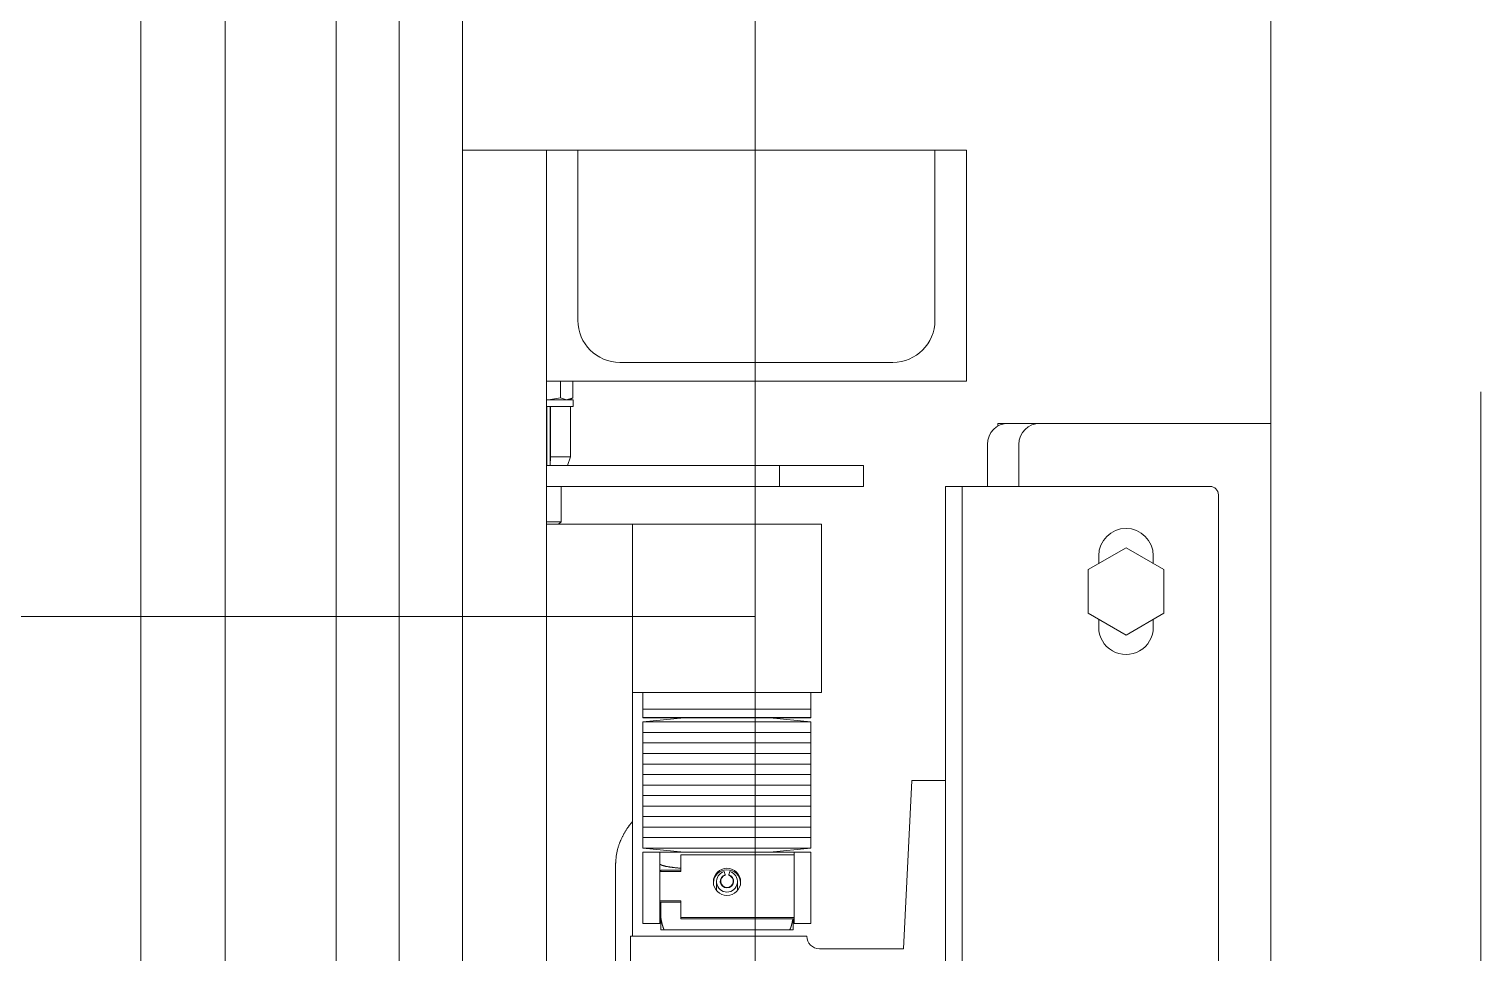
# Model space of a CAD drawing. Header units: millimetres. Extents: x -5 to 111, y -3 to 86.
# Drawn here: x 20.0718 to 20.4175, y 19.5215 to 19.7413 of the extents above; entities that cross this region are included whole.
import ezdxf

# ---------------------------------------------------------------- set-up
doc = ezdxf.new("R2010")
doc.units = ezdxf.units.MM
doc.linetypes.add('STRICHPUNKT2', pattern=[0.5, 0.25, -0.125, 0, -0.125])
doc.layers.add('A1I6----E-', color=3, linetype='Continuous', lineweight=25)
doc.layers.add('A1Z29---T-', color=5, linetype='Continuous', lineweight=18)
doc.styles.add('ARIAL', font='ARIAL.TTF')

# ---------------------------------------------------------------- blocks, each defined once
blk = doc.blocks.new('Gruppe-455')
at = {"layer": 'A1I6----E-', "linetype": 'Continuous', "lineweight": 9}
for p, q in [((-30.60544458999086, -22.83110285796174), (-30.62544458999086, -22.83110285796174)), ((-30.51294458999086, -22.83110285796174), (-30.59794458999086, -22.83110285796174)), ((-30.60544458999086, -23.16610285796177), (-30.60544458999086, -22.88610285796176)), ((-30.60205783865442, -22.89005627596961), (-30.6020578386881, -22.88610285796175)), ((-30.59917108729181, -22.89005627596962), (-30.59917108730624, -22.88610285796175)), ((-30.60494458999204, -22.89050285796181), (-30.60544458999086, -22.89042550769203)), ((-30.59904458999203, -22.89050285796176), (-30.60544458999086, -22.89050285796176)), ((-30.60544458999086, -22.89210285796176), (-30.59904458999203, -22.89210285796176)), ((-30.60540215764146, -22.90410285796175), (-30.60540215764146, -22.89210285796176)), ((-30.60531500189871, -22.89210285796176), (-30.60531500189871, -22.90610285796176)), ((-30.60205783873268, -22.89005627599943), (-30.60494458999204, -22.89050285796181)), ((-30.60457417808536, -22.89210285796176), (-30.60457417808536, -22.90610285796176)), ((-30.60448702234261, -22.89210285796176), (-30.60448702234261, -22.90410285796183)), ((-30.60061446297312, -22.89050285796181), (-30.60205783866278, -22.89005627596479)), ((-30.59917108734345, -22.89005627599942), (-30.60061446297312, -22.89050285796181)), ((-30.59994458999204, -22.89050285796181), (-30.59917108729181, -22.89005627596962)), ((-30.59969458999204, -22.90410285796175), (-30.59969458999204, -22.89210285796176)), ((-30.59904458999203, -22.89210285796176), (-30.59904458999203, -22.89050285796176)), ((-30.49794458999197, -22.89610285796192), (-30.49544458999203, -22.89610285796192)), ((-30.49794458999197, -22.89610285796192), (-30.49794458999197, -22.89677273094297)), ((-30.48794458999203, -22.89610285796193), (-30.49544458999203, -22.89610285796193)), ((-30.43294458999203, -22.89610285796176), (-30.48794458999203, -22.89610285796176)), ((-30.43294458999203, -23.15610285796176), (-30.43294458999203, -22.89610285796176)), ((-30.50044458999203, -22.90110285796193), (-30.50044458999203, -22.91110285796161)), ((-30.49294458999203, -22.90110285796176), (-30.49294458999203, -22.91110285796161)), ((-30.54994458999201, -22.90610285796176), (-30.60544458999086, -22.90610285796176)), ((-30.60533871344925, -22.90610285796176), (-30.60540215764146, -22.90410285796175)), ((-30.60448702234261, -22.90410285796183), (-30.60455046653482, -22.90610285796182)), ((-30.60448702234261, -22.90410285796183), (-30.59969458999202, -22.90410285796175)), ((-30.60042253046057, -22.90610285796176), (-30.59969458999202, -22.90410285796175)), ((-30.54994458999201, -22.91110285796175), (-30.54994458999201, -22.90610285796176)), ((-30.52994458999201, -22.90610285796176), (-30.54994458999201, -22.90610285796176)), ((-30.52994458999201, -22.90610285796176), (-30.52994458999201, -22.91110285796175)), ((-30.54994458999201, -22.91110285796175), (-30.60544458999086, -22.91110285796175)), ((-30.60194458999203, -22.91950285796176), (-30.60194458999203, -22.91110285796175)), ((-30.52994458999201, -22.91110285796175), (-30.54994458999201, -22.91110285796175)), ((-30.51044458999217, -22.91110285796158), (-30.50644458999217, -22.9111028579616)), ((-30.51044458999217, -22.91310285796159), (-30.51044458999217, -22.91110285796158)), ((-30.51044458999217, -22.98110285796176), (-30.51044458999217, -22.91310285796159)), ((-30.50644458999217, -22.9111028579616), (-30.50644458999217, -22.9131028579616)), ((-30.50644459001678, -22.91110285796161), (-30.50260458999219, -22.91110285796161)), ((-30.50644458999217, -23.13910285796218), (-30.50644458999217, -22.9131028579616)), ((-30.50260458999219, -22.91110285796161), (-30.44744771354422, -22.91110285796156)), ((-30.44544771354422, -22.91310285796154), (-30.44544771354429, -23.13910285796213)), ((-30.60544458999086, -22.91950285796176), (-30.60194458999203, -22.91950285796176)), ((-30.58494458999203, -22.92010285796175), (-30.60544458999086, -22.92010285796175)), ((-30.602544589992, -22.92010285796172), (-30.6019445899921, -22.91950285796176)), ((-30.58494458999203, -22.92010285796175), (-30.53994458999203, -22.92010285796175)), ((-30.58494458999203, -22.99084658670949), (-30.58494458999203, -22.92010285796175)), ((-30.53994458999203, -22.92010285796175), (-30.53994458999203, -22.96010285796175)), ((-30.47644771354425, -22.9309067055391), (-30.46744771354425, -22.92571055311635)), ((-30.46744771354425, -22.92571055311635), (-30.45844771354426, -22.93090670553909)), ((-30.47394771354429, -22.92946332986614), (-30.47394771354428, -22.92760285796161)), ((-30.47375637059309, -22.92935285796176), (-30.47394771354429, -22.92935285796176)), ((-30.46094771354428, -22.92935285796176), (-30.46113905649539, -22.92935285796176)), ((-30.46094771354428, -22.92760285796157), (-30.46094771354428, -22.92946332986609)), ((-30.47644771354425, -22.94129901038453), (-30.47644771354425, -22.9309067055391)), ((-30.45844771354426, -22.93090670553909), (-30.45844771354425, -22.94129901038449)), ((-30.46744771354426, -22.94649516280718), (-30.47644771354425, -22.94129901038453)), ((-30.47394771354429, -22.94460285796173), (-30.47394771354429, -22.94274238605746)), ((-30.47394771354429, -22.94285285796176), (-30.47375637059324, -22.94285285796176)), ((-30.45844771354425, -22.94129901038449), (-30.46744771354426, -22.94649516280718)), ((-30.46113905649531, -22.94285285796176), (-30.46094771354429, -22.94285285796176)), ((-30.46094771354429, -22.94274238605748), (-30.46094771354429, -22.94460285796169)), ((-30.58494458999203, -22.96010285796175), (-30.53994458999203, -22.96010285796175)), ((-30.58244458999203, -22.96010285796176), (-30.58244458999203, -22.96410285796175)), ((-30.54244458999203, -22.96410285796175), (-30.54244458999203, -22.96010285796175)), ((-30.58244458999203, -22.96410285796175), (-30.58244458999203, -22.96610285796175)), ((-30.58244458999203, -22.96410285796175), (-30.56244458999203, -22.96410285796175)), ((-30.54244458999203, -22.96410285796175), (-30.58244458999203, -22.96410285796175)), ((-30.56244458999203, -22.96410285796175), (-30.54244458999203, -22.96410285796175)), ((-30.54244458999203, -22.96610285796175), (-30.54244458999203, -22.96410285796175)), ((-30.58244458999203, -22.96610285796175), (-30.58244458999203, -22.96620285796175)), ((-30.58244458999203, -22.96610285796175), (-30.54244458999203, -22.96610285796175)), ((-30.56244458999203, -22.96610285796175), (-30.58244458999203, -22.96610285796175)), ((-30.57264458999203, -22.96620285796175), (-30.58244458999203, -22.96715285796175)), ((-30.58244458999203, -22.96620285796175), (-30.56244458999203, -22.96620285796175)), ((-30.58244458999203, -22.96715285796175), (-30.58244458999203, -22.96965285796175)), ((-30.54244458999203, -22.96715285796175), (-30.58244458999203, -22.96715285796175)), ((-30.54244458999203, -22.96610285796175), (-30.56244458999203, -22.96610285796175)), ((-30.56244458999203, -22.96620285796175), (-30.54244458999203, -22.96620285796175)), ((-30.54244458999203, -22.96715285796175), (-30.55224458999203, -22.96620285796175)), ((-30.54244458999203, -22.96620285796175), (-30.54244458999203, -22.96610285796175)), ((-30.54244458999203, -22.96965285796175), (-30.54244458999203, -22.96715285796175)), ((-30.58244458999203, -22.96965285796175), (-30.58244458999203, -22.97215285796176)), ((-30.54244458999203, -22.96965285796175), (-30.58244458999203, -22.96965285796175)), ((-30.58244458999203, -22.96965285796175), (-30.54244458999203, -22.96965285796175)), ((-30.58244458999203, -22.97215285796176), (-30.58244458999203, -22.97465285796175)), ((-30.58244458999203, -22.97215285796176), (-30.54244458999203, -22.97215285796175)), ((-30.54244458999203, -22.97215285796175), (-30.58244458999203, -22.97215285796176)), ((-30.54244458999203, -22.97215285796175), (-30.54244458999203, -22.96965285796175)), ((-30.54244458999203, -22.97465285796175), (-30.54244458999203, -22.97215285796175)), ((-30.58244458999203, -22.97465285796175), (-30.58244458999203, -22.97715285796176)), ((-30.58244458999203, -22.97465285796175), (-30.54244458999203, -22.97465285796175)), ((-30.54244458999203, -22.97465285796175), (-30.58244458999203, -22.97465285796175)), ((-30.54244458999203, -22.97715285796175), (-30.54244458999203, -22.97465285796175)), ((-30.58244458999203, -22.97715285796176), (-30.58244458999203, -22.97965285796176)), ((-30.54244458999203, -22.97715285796175), (-30.58244458999203, -22.97715285796176)), ((-30.58244458999203, -22.97715285796176), (-30.54244458999203, -22.97715285796175)), ((-30.54244458999203, -22.97965285796175), (-30.54244458999203, -22.97715285796175)), ((-30.58244458999203, -22.97965285796176), (-30.58244458999203, -22.98215285796175)), ((-30.58244458999203, -22.97965285796176), (-30.54244458999203, -22.97965285796175)), ((-30.54244458999203, -22.97965285796175), (-30.58244458999203, -22.97965285796176)), ((-30.58244458999203, -22.98215285796175), (-30.58244458999203, -22.98465285796175)), ((-30.54244458999203, -22.98215285796175), (-30.58244458999203, -22.98215285796175)), ((-30.58244458999203, -22.98215285796175), (-30.54244458999203, -22.98215285796175)), ((-30.54244458999203, -22.98215285796175), (-30.54244458999203, -22.97965285796175)), ((-30.54244458999203, -22.98465285796175), (-30.54244458999203, -22.98215285796175)), ((-30.58244458999203, -22.98465285796175), (-30.58244458999203, -22.98715285796175)), ((-30.58244458999203, -22.98465285796176), (-30.54244458999203, -22.98465285796175)), ((-30.54244458999203, -22.98465285796175), (-30.58244458999203, -22.98465285796176)), ((-30.54244458999203, -22.98715285796175), (-30.54244458999203, -22.98465285796175)), ((-30.58244458999203, -22.98715285796176), (-30.58244458999203, -22.98965285796175)), ((-30.54244458999203, -22.98715285796175), (-30.58244458999203, -22.98715285796176)), ((-30.58244458999203, -22.98715285796176), (-30.54244458999203, -22.98715285796175)), ((-30.54244458999203, -22.98965285796175), (-30.54244458999203, -22.98715285796175)), ((-30.58494458999201, -23.00110285796175), (-30.58494458999201, -22.99084658670949)), ((-30.58244458999203, -22.98965285796175), (-30.58244458999203, -22.99215285796176)), ((-30.54244458999203, -22.98965285796175), (-30.58244458999203, -22.98965285796175)), ((-30.58244458999203, -22.98965285796175), (-30.54244458999203, -22.98965285796175)), ((-30.58244458999203, -22.99215285796176), (-30.58244458999203, -22.99465285796175)), ((-30.58244458999203, -22.99215285796176), (-30.54244458999203, -22.99215285796175)), ((-30.54244458999203, -22.99215285796175), (-30.58244458999203, -22.99215285796176)), ((-30.54244458999203, -22.99215285796175), (-30.54244458999203, -22.98965285796175)), ((-30.54244458999203, -22.99465285796175), (-30.54244458999203, -22.99215285796175)), ((-30.58244458999203, -22.99465285796175), (-30.58244458999203, -22.99715285796175)), ((-30.54244458999203, -22.99465285796175), (-30.58244458999203, -22.99465285796175)), ((-30.58244458999203, -22.99465285796175), (-30.54244458999203, -22.99465285796175)), ((-30.54244458999203, -22.99715285796175), (-30.54244458999203, -22.99465285796175)), ((-30.58244458999203, -22.99715285796175), (-30.57264458999203, -22.99810285796175)), ((-30.58244458999203, -22.99715285796175), (-30.54244458999203, -22.99715285796175)), ((-30.58244458999203, -23.01510285796175), (-30.58244458999203, -22.99810285796175)), ((-30.57844458999203, -22.99810285796175), (-30.58244458999203, -22.99810285796175)), ((-30.57844458999203, -22.99810285796175), (-30.57844458999203, -23.01510285796175)), ((-30.56644458999203, -22.99810285796175), (-30.57844458999203, -22.99810285796175)), ((-30.57344458999203, -22.99876614325199), (-30.57344458999203, -23.0027404306747)), ((-30.54644458999203, -22.99876614325199), (-30.57344458999203, -22.99876614325199)), ((-30.55844458999203, -22.99810285796175), (-30.56644458999203, -22.99810285796175)), ((-30.54644458999203, -22.99810285796175), (-30.55844458999203, -22.99810285796175)), ((-30.55224458999203, -22.99810285796175), (-30.54244458999203, -22.99715285796175)), ((-30.54244458999203, -22.99810285796175), (-30.54644458999203, -22.99810285796175)), ((-30.54644458999203, -22.99810285796175), (-30.54644458999203, -23.01510285796175)), ((-30.54244458999203, -22.99810285796175), (-30.54244458999203, -23.01510285796175)), ((-30.58894681437355, -23.00110285796175), (-30.58894681437355, -23.05110285796176)), ((-30.58494458999203, -23.01810285796177), (-30.58494458999203, -23.00110285796175)), ((-30.57344458999203, -23.0027404306747), (-30.57844458999203, -23.0027404306747)), ((-30.57819458999203, -23.00237654157466), (-30.57819458999203, -23.0027404306747)), ((-30.57819458999203, -23.00237654157466), (-30.57344458999203, -23.00237654157466)), ((-30.56285870046419, -23.0034881882257), (-30.56309163760477, -23.00272632607398)), ((-30.56179754237928, -23.00272632607395), (-30.56203047951988, -23.0034881882257)), ((-30.56494458999203, -23.00512561786319), (-30.56494458999203, -23.00728766723536)), ((-30.56283281855968, -23.00358415989729), (-30.56285870046419, -23.0034881882257)), ((-30.56203047951988, -23.0034881882257), (-30.56205636142437, -23.00358415989729)), ((-30.55994458999203, -23.00721973329889), (-30.55994458999203, -23.00512561786319)), ((-30.57844458999203, -23.00969543366443), (-30.57344458999203, -23.00969543366443)), ((-30.57844458999203, -23.01003504330573), (-30.57344458999203, -23.01003504330573)), ((-30.57824210425251, -23.01016163126987), (-30.57844458999203, -23.01016163126987)), ((-30.57819458999203, -23.01003504330573), (-30.57819458999203, -23.01372257119795)), ((-30.57344458999203, -23.00969543366443), (-30.57344458999203, -23.01366972108714)), ((-30.57844458999203, -23.01266163126987), (-30.57819458999203, -23.01266163126987)), ((-30.57844458999203, -23.01360285796175), (-30.57819458999203, -23.01360285796175)), ((-30.57844458999203, -23.01510285796175), (-30.58244458999203, -23.01510285796175)), ((-30.57819458999203, -23.01372257119795), (-30.57819458999203, -23.01657654157466)), ((-30.57739087992443, -23.01657654157466), (-30.57819458999203, -23.01657654157466)), ((-30.57739087992443, -23.01657654157466), (-30.54749830005963, -23.01657654157466)), ((-30.57344458999203, -23.01366972108714), (-30.54644458999203, -23.01366972108714)), ((-30.57344458999203, -23.01366972108714), (-30.57344458999203, -23.01400933072844)), ((-30.57344458999203, -23.01400933072844), (-30.54644458999203, -23.01400933072844)), ((-30.54749830005963, -23.01657654157466), (-30.54669458999203, -23.01657654157466)), ((-30.54669458999203, -23.01657654157466), (-30.54669458999203, -23.01400933072844)), ((-30.54244458999203, -23.01510285796175), (-30.54644458999203, -23.01510285796175))]:
    blk.add_line(p, q, dxfattribs=at)
at = {"layer": 'A1I6----E-', "linetype": 'Continuous', "lineweight": 9, "flags": 128}
for points in [[(-30.59794458999086, -22.87160285796175), (-30.59794458999086, -22.83110285796175), (-30.60544458999086, -22.83110285796175), (-30.60544458999086, -22.88610285796176), (-30.50544458999087, -22.88610285796175), (-30.50544458999087, -22.83110285796175), (-30.51294458999086, -22.83110285796175), (-30.51294458999086, -22.87160285796175, -0.414213562373095), (-30.52294458999086, -22.88160285796175), (-30.58794458999087, -22.88160285796175, -0.414213562373095)], [(-30.51044458999204, -23.07110285796176), (-30.51044458999205, -22.98110285796176), (-30.51844458999205, -22.98110285796176), (-30.52044458999204, -23.02110285796176), (-30.54044458999204, -23.02110285796176, -0.414213562373095), (-30.54344458999204, -23.01810285796176), (-30.58544458999204, -23.01810285796176), (-30.58544458999204, -23.03410285796176), (-30.54344458999204, -23.03410285796176, -0.414213562373095), (-30.54044458999204, -23.03110285796176), (-30.52044458999204, -23.03110285796176), (-30.51844458999204, -23.07110285796176)]]:
    blk.add_lwpolyline(points, format="xyb", close=True, dxfattribs=at)
at = {"layer": 'A1I6----E-', "linetype": 'Continuous', "lineweight": 9}
blk.add_circle((-30.56244025534291, -23.00520972201931), 0.003243749721732456, dxfattribs=at)
for centre, radius, start, end in [((-30.49544458999203, -22.90110285796193), 0.005, 90, 180), ((-30.48794458999203, -22.90110285796176), 0.005, 90, 179.9999999995831), ((-30.44744771354422, -22.91310285796156), 0.002, 5.211020790109826e-10, 90), ((-30.46744771354428, -22.9276028579616), 0.0065, 1.58735710221807e-08, 180.0000000000962), ((-30.46744771354429, -22.94460285796172), 0.006500000000014552, 180.0000000000962, 1.587355313859007e-08), ((-30.56244458999203, -23.00557950127713), 0.003250790905203893, 3.26835536862278, 176.7316446313133), ((-30.56244458999198, -23.00513554726001), 0.002494597630167514, 105.0332500799781, 74.96674992245478), ((-30.56244458999204, -23.00503077630937), 0.001597205521857875, 105.0268622440272, 74.97313775593898), ((-30.56244458999203, -23.00503033622572), 0.001497380176719777, 105.0268622444512, 74.97313775554885)]:
    blk.add_arc(centre, radius, start, end, dxfattribs=at)
for points in [[(-30.58494458999203, -22.99084658670949), (-30.58604490743502, -22.99214255505004), (-30.58732648299501, -22.99437855797394), (-30.58837074913205, -22.99675122230521), (-30.58894626995185, -22.99975573477796), (-30.58894681437355, -23.00110285796175)], [(-30.57844458999203, -23.00084206983197), (-30.5784431528204, -23.00089260537126), (-30.57839062229919, -23.00097675828616), (-30.57830757566613, -23.0010514211207), (-30.57810563153771, -23.00117316002573), (-30.57771627996951, -23.00131717461385), (-30.5771820800048, -23.00145725920246), (-30.57651035521717, -23.00159031871963), (-30.57571448117951, -23.00171360865492), (-30.57436758292634, -23.00187836958516), (-30.57344458999203, -23.00195257677463)], [(-30.57819458999203, -23.01372257119795), (-30.57813330824819, -23.01407737339953), (-30.5779924979582, -23.01476945181242), (-30.57783824671617, -23.0153978425393), (-30.57771219474458, -23.01581176142193), (-30.57761315568873, -23.01610083476755), (-30.57747855799908, -23.016423844761), (-30.57739087992443, -23.01657654157466)], [(-30.54749830005963, -23.01657654157465), (-30.54738477143118, -23.01637449151473), (-30.5472198533926, -23.01594807047509), (-30.54707423325247, -23.01547815585279), (-30.54685697736891, -23.01461903183129), (-30.54674597463895, -23.01400933072844)]]:
    blk.add_open_spline(points, degree=2, dxfattribs=at)
blk.add_open_spline([(-30.57819458999203, -23.01018321534853), (-30.57823841468465, -23.01016373647833), (-30.57824207241647, -23.01016164987355), (-30.57824208833449, -23.01016164057171), (-30.57824210425251, -23.01016163126987)], degree=2, knots=[0, 0, 0, 1, 1, 2, 2, 2], dxfattribs=at)
blk = doc.blocks.new('Gruppe-457')
at = {"layer": 'A1I6----E-', "linetype": 'Continuous', "lineweight": 9}
blk.add_line((-30.43294458999202, -24.33860285796176), (-30.43294458999204, -21.91360285796176), dxfattribs=at)
blk = doc.blocks.new('Gruppe-465')
at = {"layer": 'A1I6----E-', "linetype": 'Continuous', "lineweight": 9}
for p, q in [((-30.70194458999204, -22.18860285796174), (-30.70194458999201, -24.06360285796178)), ((-30.68194458999201, -24.06360285796177), (-30.68194458999204, -22.18860285796174)), ((-30.65544458999202, -24.06360285796176), (-30.65544458999204, -22.18860285796176)), ((-30.65544458999204, -22.18860285796175), (-30.65544458999202, -24.06360285796177))]:
    blk.add_line(p, q, dxfattribs=at)
blk.add_lwpolyline([(-30.62544458999204, -22.18860285796175), (-30.64044458999204, -22.18860285796175), (-30.64044458999201, -24.06360285796177), (-30.62544458999202, -24.06360285796177)], close=True, dxfattribs=at)
blk = doc.blocks.new('Gruppe-466')
at = {"layer": 'A1I6----E-', "linetype": 'STRICHPUNKT2', "lineweight": 9}
blk.add_line((-30.38294458999201, -24.33860285796176), (-30.38294458999201, -21.91360285796176), dxfattribs=at)
at = {"layer": 'A1I6----E-'}
for name in ['Gruppe-457', 'Gruppe-465', 'Gruppe-455']:
    blk.add_blockref(name, (0, 0), dxfattribs=at)
blk = doc.blocks.new('bbl-raumstempel')
for points in [[(0, 0), (0, -0.4499999999999886), (1.199999999999989, -0.4499999999999886), (1.199999999999989, 0), (0, 0)], [(0.5999999999999943, -0.1500000000000057), (1.199999999999989, -0.1500000000000057)]]:
    blk.add_lwpolyline(points)
at = {"style": 'ARIAL'}
for tag, p, height in [('RAUMBEZ', (0.02332087845698538, 0.05545547600661394), 0.125), ('FB', (0.8201469535375736, -0.1082867203489997), 0.075), ('RNR1', (0.02332087845698538, -0.2850009204858424), 0.125), ('RB', (0.8201469535375736, -0.2582867203490053), 0.075), ('FLAECHE', (0.8201469535375736, -0.408286720349011), 0.075), ('RNR2', (0.02332087845698538, -0.5427851488252315), 0.075), ('B', (0.1755652111176005, -0.6970688031958616), 0.075), ('W', (0.1755652111176005, -0.8220688031958616), 0.075), ('D', (0.1755652111176005, -0.9477868525523263), 0.075)]:
    blk.add_attdef(tag, p, '', height=height, dxfattribs=at)

msp = doc.modelspace()

# ---------------------------------------------------------------- block references
at = {"layer": 'A1I6----E-'}
msp.add_blockref('Gruppe-466', (50.80044558999202, 42.54360285796177), dxfattribs=at)
at = {"layer": 'A1Z29---T-'}
msp.add_blockref('bbl-raumstempel', (19.04468198543746, 19.75154198983007), dxfattribs=at)

doc.saveas('drawing.dxf')
